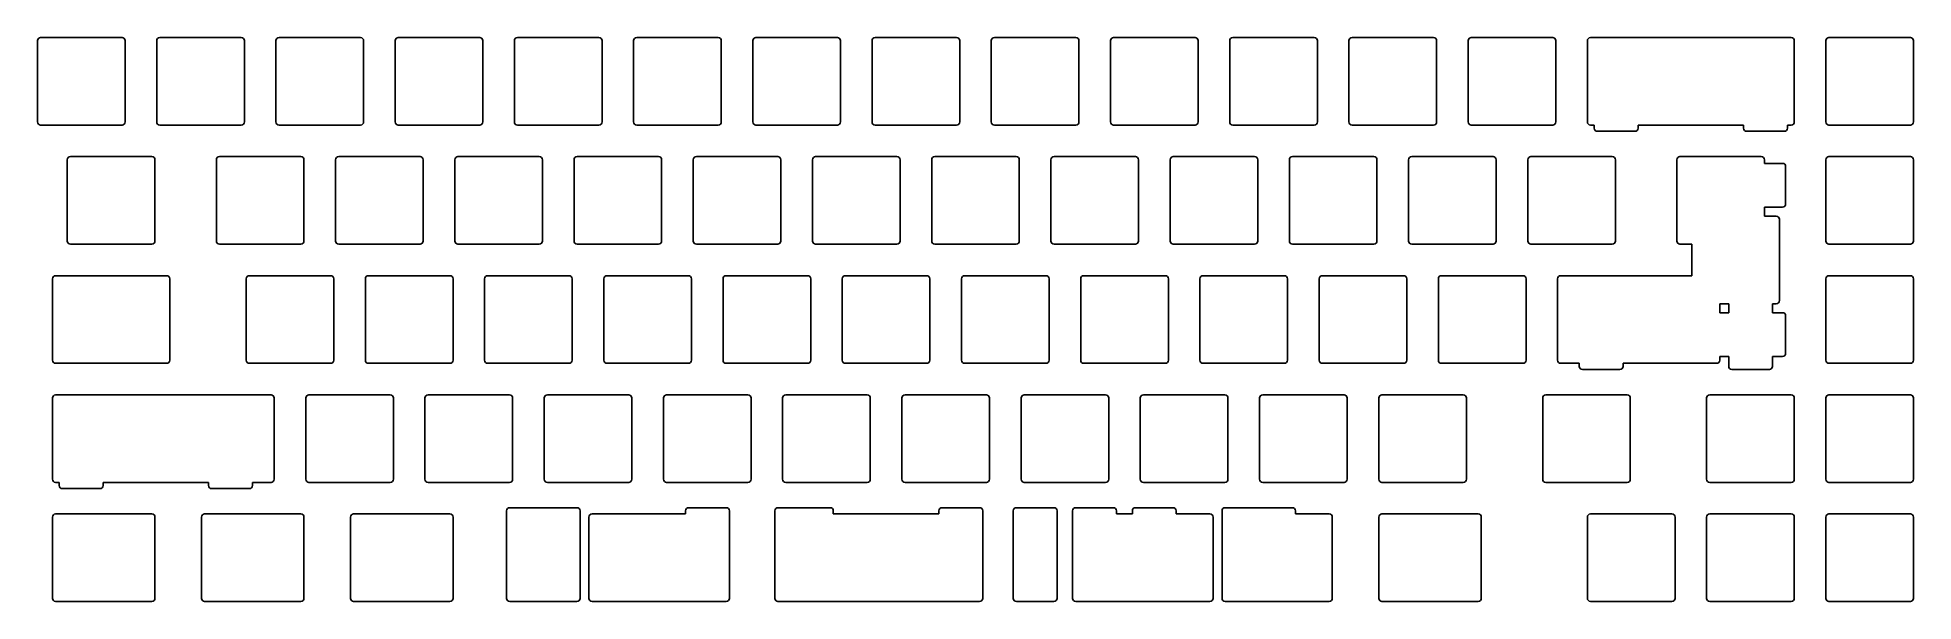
# Model space of a CAD drawing. Header units: millimetres. Extents: x 50 to 350, y -117 to -26.
import ezdxf

# ---------------------------------------------------------------- set-up
doc = ezdxf.new("R2010")
doc.units = ezdxf.units.MM

msp = doc.modelspace()

# ---------------------------------------------------------------- linework, layer by layer
for p, q in [((50.15, -26.8375), (50.15, -39.8375)), ((63.65, -26.3375), (50.65, -26.3375)), ((64.15, -39.8375), (64.15, -26.8375)), ((69.2, -26.8375), (69.2, -39.8375)), ((82.7, -26.3375), (69.7, -26.3375)), ((83.2, -39.8375), (83.2, -26.8375)), ((88.25, -26.8375), (88.25, -39.8375)), ((101.75, -26.3375), (88.75, -26.3375)), ((102.25, -39.8375), (102.25, -26.8375)), ((107.3, -26.8375), (107.3, -39.8375)), ((120.8, -26.3375), (107.8, -26.3375)), ((121.3, -39.8375), (121.3, -26.8375)), ((126.35, -26.8375), (126.35, -39.8375)), ((139.85, -26.3375), (126.85, -26.3375)), ((140.35, -39.8375), (140.35, -26.8375)), ((145.4, -26.8375), (145.4, -39.8375)), ((158.9, -26.3375), (145.9, -26.3375)), ((159.4, -39.8375), (159.4, -26.8375)), ((164.45, -26.8375), (164.45, -39.8375)), ((177.95, -26.3375), (164.95, -26.3375)), ((178.45, -39.8375), (178.45, -26.8375)), ((183.5, -26.8375), (183.5, -39.8375)), ((197, -26.3375), (184, -26.3375)), ((197.5, -39.8375), (197.5, -26.8375)), ((202.55, -26.8375), (202.55, -39.8375)), ((216.05, -26.3375), (203.05, -26.3375)), ((216.55, -39.8375), (216.55, -26.8375)), ((221.6, -26.8375), (221.6, -39.8375)), ((235.1, -26.3375), (222.1, -26.3375)), ((235.6, -39.8375), (235.6, -26.8375)), ((240.65, -26.8375), (240.65, -39.8375)), ((254.15, -26.3375), (241.15, -26.3375)), ((254.65, -39.8375), (254.65, -26.8375)), ((259.7, -26.8375), (259.7, -39.8375)), ((273.2, -26.3375), (260.2, -26.3375)), ((273.7, -39.8375), (273.7, -26.8375)), ((278.75, -26.8375), (278.75, -39.8375)), ((292.25, -26.3375), (279.25, -26.3375)), ((292.75, -39.8375), (292.75, -26.8375)), ((297.8, -26.8375), (297.8, -39.8375)), ((299.387, -26.3375), (298.3, -26.3375)), ((305.387, -26.3375), (299.387, -26.3375)), ((307.825, -26.3375), (305.387, -26.3375)), ((311.3, -26.3375), (307.825, -26.3375)), ((317.35, -26.3375), (311.3, -26.3375)), ((320.825, -26.3375), (317.35, -26.3375)), ((323.263, -26.3375), (320.825, -26.3375)), ((329.263, -26.3375), (323.263, -26.3375)), ((330.35, -26.3375), (329.263, -26.3375)), ((330.85, -39.8375), (330.85, -26.8375)), ((335.9, -26.8375), (335.9, -39.8375)), ((349.4, -26.3375), (336.4, -26.3375)), ((349.9, -39.8375), (349.9, -26.8375)), ((50.65, -40.3375), (63.65, -40.3375)), ((69.7, -40.3375), (82.7, -40.3375)), ((88.75, -40.3375), (101.75, -40.3375)), ((107.8, -40.3375), (120.8, -40.3375)), ((126.85, -40.3375), (139.85, -40.3375)), ((145.9, -40.3375), (158.9, -40.3375)), ((164.95, -40.3375), (177.95, -40.3375)), ((184, -40.3375), (197, -40.3375)), ((203.05, -40.3375), (216.05, -40.3375)), ((222.1, -40.3375), (235.1, -40.3375)), ((241.15, -40.3375), (254.15, -40.3375)), ((260.2, -40.3375), (273.2, -40.3375)), ((279.25, -40.3375), (292.25, -40.3375)), ((298.3, -40.3375), (298.887, -40.3375)), ((298.887, -40.3375), (298.887, -40.8375)), ((299.387, -41.3375), (305.387, -41.3375)), ((305.887, -40.3375), (307.825, -40.3375)), ((305.887, -40.8375), (305.887, -40.3375)), ((307.825, -40.3375), (311.3, -40.3375)), ((311.3, -40.3375), (317.35, -40.3375)), ((317.35, -40.3375), (320.825, -40.3375)), ((320.825, -40.3375), (322.763, -40.3375)), ((322.763, -40.3375), (322.763, -40.8375)), ((323.263, -41.3375), (329.263, -41.3375)), ((329.763, -40.8375), (329.763, -40.3375)), ((329.763, -40.3375), (330.35, -40.3375)), ((336.4, -40.3375), (349.4, -40.3375)), ((54.9125, -45.8875), (54.9125, -58.8875)), ((68.4125, -45.3875), (55.4125, -45.3875)), ((68.9125, -58.8875), (68.9125, -45.8875)), ((78.725, -45.8875), (78.725, -58.8875)), ((92.225, -45.3875), (79.225, -45.3875)), ((92.725, -58.8875), (92.725, -45.8875)), ((97.775, -45.8875), (97.775, -58.8875)), ((111.275, -45.3875), (98.275, -45.3875)), ((111.775, -58.8875), (111.775, -45.8875)), ((116.825, -45.8875), (116.825, -58.8875)), ((130.325, -45.3875), (117.325, -45.3875)), ((130.825, -58.8875), (130.825, -45.8875)), ((135.875, -45.8875), (135.875, -58.8875)), ((149.375, -45.3875), (136.375, -45.3875)), ((149.875, -58.8875), (149.875, -45.8875)), ((154.925, -45.8875), (154.925, -58.8875)), ((168.425, -45.3875), (155.425, -45.3875)), ((168.925, -58.8875), (168.925, -45.8875)), ((173.975, -45.8875), (173.975, -58.8875)), ((187.475, -45.3875), (174.475, -45.3875)), ((187.975, -58.8875), (187.975, -45.8875)), ((193.025, -45.8875), (193.025, -58.8875)), ((206.525, -45.3875), (193.525, -45.3875)), ((207.025, -58.8875), (207.025, -45.8875)), ((212.075, -45.8875), (212.075, -58.8875)), ((225.575, -45.3875), (212.575, -45.3875)), ((226.075, -58.8875), (226.075, -45.8875)), ((231.125, -45.8875), (231.125, -58.8875)), ((244.625, -45.3875), (231.625, -45.3875)), ((245.125, -58.8875), (245.125, -45.8875)), ((250.175, -45.8875), (250.175, -58.8875)), ((263.675, -45.3875), (250.675, -45.3875)), ((264.175, -58.8875), (264.175, -45.8875)), ((269.225, -45.8875), (269.225, -58.8875)), ((282.725, -45.3875), (269.725, -45.3875)), ((283.225, -58.8875), (283.225, -45.8875)), ((288.275, -45.8875), (288.275, -58.8875)), ((301.775, -45.3875), (288.775, -45.3875)), ((302.275, -58.8875), (302.275, -45.8875)), ((312.0875, -45.8875), (312.0875, -58.8875)), ((325.5875, -45.3875), (312.5875, -45.3875)), ((326.0875, -46.4745), (326.0875, -45.8875)), ((328.96875, -46.4745), (326.0875, -46.4745)), ((329.46875, -52.9745), (329.46875, -46.9745)), ((335.9, -45.8875), (335.9, -58.8875)), ((349.4, -45.3875), (336.4, -45.3875)), ((349.9, -58.8875), (349.9, -45.8875)), ((326.0875, -54.9125), (326.0875, -53.4745)), ((326.0875, -53.4745), (328.96875, -53.4745)), ((327.96875, -54.9125), (326.0875, -54.9125)), ((328.46875, -68.4125), (328.46875, -55.4125)), ((55.4125, -59.3875), (68.4125, -59.3875)), ((79.225, -59.3875), (92.225, -59.3875)), ((98.275, -59.3875), (111.275, -59.3875)), ((117.325, -59.3875), (130.325, -59.3875)), ((136.375, -59.3875), (149.375, -59.3875)), ((155.425, -59.3875), (168.425, -59.3875)), ((174.475, -59.3875), (187.475, -59.3875)), ((193.525, -59.3875), (206.525, -59.3875)), ((212.575, -59.3875), (225.575, -59.3875)), ((231.625, -59.3875), (244.625, -59.3875)), ((250.675, -59.3875), (263.675, -59.3875)), ((269.725, -59.3875), (282.725, -59.3875)), ((288.775, -59.3875), (301.775, -59.3875)), ((312.5875, -59.3875), (314.46875, -59.3875)), ((314.46875, -59.3875), (314.46875, -64.4375)), ((336.4, -59.3875), (349.4, -59.3875)), ((52.53125, -64.9375), (52.53125, -77.9375)), ((57.79375, -64.4375), (53.03125, -64.4375)), ((66.03125, -64.4375), (57.79375, -64.4375)), ((70.79375, -64.4375), (66.03125, -64.4375)), ((71.29375, -77.9375), (71.29375, -64.9375)), ((83.4875, -64.9375), (83.4875, -77.9375)), ((96.9875, -64.4375), (83.9875, -64.4375)), ((97.4875, -77.9375), (97.4875, -64.9375)), ((102.5375, -64.9375), (102.5375, -77.9375)), ((116.0375, -64.4375), (103.0375, -64.4375)), ((116.5375, -77.9375), (116.5375, -64.9375)), ((121.5875, -64.9375), (121.5875, -77.9375)), ((135.0875, -64.4375), (122.0875, -64.4375)), ((135.5875, -77.9375), (135.5875, -64.9375)), ((140.6375, -64.9375), (140.6375, -77.9375)), ((154.1375, -64.4375), (141.1375, -64.4375)), ((154.6375, -77.9375), (154.6375, -64.9375)), ((159.6875, -64.9375), (159.6875, -77.9375)), ((173.1875, -64.4375), (160.1875, -64.4375)), ((173.6875, -77.9375), (173.6875, -64.9375)), ((178.7375, -64.9375), (178.7375, -77.9375)), ((192.2375, -64.4375), (179.2375, -64.4375)), ((192.7375, -77.9375), (192.7375, -64.9375)), ((197.7875, -64.9375), (197.7875, -77.9375)), ((211.2875, -64.4375), (198.2875, -64.4375)), ((211.7875, -77.9375), (211.7875, -64.9375)), ((216.8375, -64.9375), (216.8375, -77.9375)), ((230.3375, -64.4375), (217.3375, -64.4375)), ((230.8375, -77.9375), (230.8375, -64.9375)), ((235.8875, -64.9375), (235.8875, -77.9375)), ((249.3875, -64.4375), (236.3875, -64.4375)), ((249.8875, -77.9375), (249.8875, -64.9375)), ((254.9375, -64.9375), (254.9375, -77.9375)), ((268.4375, -64.4375), (255.4375, -64.4375)), ((268.9375, -77.9375), (268.9375, -64.9375)), ((273.9875, -64.9375), (273.9875, -77.9375)), ((287.4875, -64.4375), (274.4875, -64.4375)), ((287.9875, -77.9375), (287.9875, -64.9375)), ((293.0375, -64.9375), (293.0375, -77.9375)), ((297.00575, -64.4375), (293.5375, -64.4375)), ((303.00575, -64.4375), (297.00575, -64.4375)), ((305.44375, -64.4375), (303.00575, -64.4375)), ((306.5375, -64.4375), (305.44375, -64.4375)), ((314.46875, -64.4375), (306.5375, -64.4375)), ((335.9, -64.9375), (335.9, -77.9375)), ((349.4, -64.4375), (336.4, -64.4375)), ((349.9, -77.9375), (349.9, -64.9375)), ((318.94375, -68.9125), (320.38175, -68.9125)), ((318.94375, -70.3505), (318.94375, -68.9125)), ((320.38175, -68.9125), (320.38175, -70.3505)), ((327.38175, -68.9125), (327.96875, -68.9125)), ((327.38175, -70.3505), (327.38175, -68.9125)), ((320.38175, -70.3505), (318.94375, -70.3505)), ((328.96875, -70.3505), (327.38175, -70.3505)), ((329.46875, -76.8505), (329.46875, -70.8505)), ((318.94375, -77.3505), (320.38175, -77.3505)), ((318.94375, -77.9375), (318.94375, -77.3505)), ((320.38175, -77.3505), (320.38175, -78.9375)), ((327.38175, -77.3505), (328.96875, -77.3505)), ((327.38175, -78.9375), (327.38175, -77.3505)), ((53.03125, -78.4375), (57.79375, -78.4375)), ((57.79375, -78.4375), (66.03125, -78.4375)), ((66.03125, -78.4375), (70.79375, -78.4375)), ((83.9875, -78.4375), (96.9875, -78.4375)), ((103.0375, -78.4375), (116.0375, -78.4375)), ((122.0875, -78.4375), (135.0875, -78.4375)), ((141.1375, -78.4375), (154.1375, -78.4375)), ((160.1875, -78.4375), (173.1875, -78.4375)), ((179.2375, -78.4375), (192.2375, -78.4375)), ((198.2875, -78.4375), (211.2875, -78.4375)), ((217.3375, -78.4375), (230.3375, -78.4375)), ((236.3875, -78.4375), (249.3875, -78.4375)), ((255.4375, -78.4375), (268.4375, -78.4375)), ((274.4875, -78.4375), (287.4875, -78.4375)), ((293.5375, -78.4375), (296.50575, -78.4375)), ((296.50575, -78.4375), (296.50575, -78.9375)), ((297.00575, -79.4375), (303.00575, -79.4375)), ((303.50575, -78.9375), (303.50575, -78.4375)), ((303.50575, -78.4375), (305.44375, -78.4375)), ((305.44375, -78.4375), (306.5375, -78.4375)), ((306.5375, -78.4375), (318.44375, -78.4375)), ((320.88175, -79.4375), (326.88175, -79.4375)), ((336.4, -78.4375), (349.4, -78.4375)), ((54.11825, -83.4875), (53.03125, -83.4875)), ((60.11825, -83.4875), (54.11825, -83.4875)), ((62.55625, -83.4875), (60.11825, -83.4875)), ((66.03125, -83.4875), (62.55625, -83.4875)), ((74.4625, -83.4875), (66.03125, -83.4875)), ((75.55625, -83.4875), (74.4625, -83.4875)), ((77.99425, -83.4875), (75.55625, -83.4875)), ((83.99425, -83.4875), (77.99425, -83.4875)), ((87.4625, -83.4875), (83.99425, -83.4875)), ((106.5125, -83.4875), (93.5125, -83.4875)), ((125.5625, -83.4875), (112.5625, -83.4875)), ((144.6125, -83.4875), (131.6125, -83.4875)), ((163.6625, -83.4875), (150.6625, -83.4875)), ((182.7125, -83.4875), (169.7125, -83.4875)), ((201.7625, -83.4875), (188.7625, -83.4875)), ((220.8125, -83.4875), (207.8125, -83.4875)), ((239.8625, -83.4875), (226.8625, -83.4875)), ((258.9125, -83.4875), (245.9125, -83.4875)), ((277.9625, -83.4875), (264.9625, -83.4875)), ((304.15625, -83.4875), (291.15625, -83.4875)), ((330.35, -83.4875), (317.35, -83.4875)), ((349.4, -83.4875), (336.4, -83.4875)), ((52.53125, -83.9875), (52.53125, -96.9875)), ((87.9625, -96.9875), (87.9625, -83.9875)), ((93.0125, -83.9875), (93.0125, -96.9875)), ((107.0125, -96.9875), (107.0125, -83.9875)), ((112.0625, -83.9875), (112.0625, -96.9875)), ((126.0625, -96.9875), (126.0625, -83.9875)), ((131.1125, -83.9875), (131.1125, -96.9875)), ((145.1125, -96.9875), (145.1125, -83.9875)), ((150.1625, -83.9875), (150.1625, -96.9875)), ((164.1625, -96.9875), (164.1625, -83.9875)), ((169.2125, -83.9875), (169.2125, -96.9875)), ((183.2125, -96.9875), (183.2125, -83.9875)), ((188.2625, -83.9875), (188.2625, -96.9875)), ((202.2625, -96.9875), (202.2625, -83.9875)), ((207.3125, -83.9875), (207.3125, -96.9875)), ((221.3125, -96.9875), (221.3125, -83.9875)), ((226.3625, -83.9875), (226.3625, -96.9875)), ((240.3625, -96.9875), (240.3625, -83.9875)), ((245.4125, -83.9875), (245.4125, -96.9875)), ((259.4125, -96.9875), (259.4125, -83.9875)), ((264.4625, -83.9875), (264.4625, -96.9875)), ((278.4625, -96.9875), (278.4625, -83.9875)), ((290.65625, -83.9875), (290.65625, -96.9875)), ((304.65625, -96.9875), (304.65625, -83.9875)), ((316.85, -83.9875), (316.85, -96.9875)), ((330.85, -96.9875), (330.85, -83.9875)), ((335.9, -83.9875), (335.9, -96.9875)), ((349.9, -96.9875), (349.9, -83.9875)), ((53.03125, -97.4875), (53.61825, -97.4875)), ((53.61825, -97.4875), (53.61825, -97.9875)), ((54.11825, -98.4875), (60.11825, -98.4875)), ((60.61825, -97.4875), (62.55625, -97.4875)), ((60.61825, -97.9875), (60.61825, -97.4875)), ((62.55625, -97.4875), (66.03125, -97.4875)), ((66.03125, -97.4875), (74.4625, -97.4875)), ((74.4625, -97.4875), (75.55625, -97.4875)), ((75.55625, -97.4875), (77.49425, -97.4875)), ((77.49425, -97.4875), (77.49425, -97.9875)), ((77.99425, -98.4875), (83.99425, -98.4875)), ((84.49425, -97.9875), (84.49425, -97.4875)), ((84.49425, -97.4875), (87.4625, -97.4875)), ((93.5125, -97.4875), (106.5125, -97.4875)), ((112.5625, -97.4875), (125.5625, -97.4875)), ((131.6125, -97.4875), (144.6125, -97.4875)), ((150.6625, -97.4875), (163.6625, -97.4875)), ((169.7125, -97.4875), (182.7125, -97.4875)), ((188.7625, -97.4875), (201.7625, -97.4875)), ((207.8125, -97.4875), (220.8125, -97.4875)), ((226.8625, -97.4875), (239.8625, -97.4875)), ((245.9125, -97.4875), (258.9125, -97.4875)), ((264.9625, -97.4875), (277.9625, -97.4875)), ((291.15625, -97.4875), (304.15625, -97.4875)), ((317.35, -97.4875), (330.35, -97.4875)), ((336.4, -97.4875), (349.4, -97.4875)), ((130.31825, -101.5375), (125.59375, -101.5375)), ((130.35, -101.5375), (130.31825, -101.5375)), ((131.59375, -101.5375), (130.35, -101.5375)), ((136.31825, -101.5375), (131.59375, -101.5375)), ((136.35, -101.5375), (136.31825, -101.5375)), ((160.19425, -101.5375), (154.19425, -101.5375)), ((170.7995, -101.5375), (168.45, -101.5375)), ((174.45, -101.5375), (170.7995, -101.5375)), ((176.7995, -101.5375), (174.45, -101.5375)), ((200.6755, -101.5375), (194.6755, -101.5375)), ((212.55, -101.5375), (206.55, -101.5375)), ((222.04325, -101.5375), (216.04325, -101.5375)), ((231.59375, -101.5375), (225.59375, -101.5375)), ((244.65, -101.5375), (239.91925, -101.5375)), ((245.91925, -101.5375), (244.65, -101.5375)), ((250.65, -101.5375), (245.91925, -101.5375)), ((52.53125, -103.0375), (52.53125, -116.0375)), ((55.4125, -102.5375), (53.03125, -102.5375)), ((66.03125, -102.5375), (55.4125, -102.5375)), ((68.4125, -102.5375), (66.03125, -102.5375)), ((68.9125, -116.0375), (68.9125, -103.0375)), ((76.34375, -103.0375), (76.34375, -116.0375)), ((79.225, -102.5375), (76.84375, -102.5375)), ((89.84375, -102.5375), (79.225, -102.5375)), ((92.225, -102.5375), (89.84375, -102.5375)), ((92.725, -116.0375), (92.725, -103.0375)), ((100.15625, -103.0375), (100.15625, -116.0375)), ((103.0375, -102.5375), (100.65625, -102.5375)), ((113.65625, -102.5375), (103.0375, -102.5375)), ((116.0375, -102.5375), (113.65625, -102.5375)), ((116.5375, -116.0375), (116.5375, -103.0375)), ((125.09375, -102.0375), (125.09375, -116.0375)), ((136.85, -116.0375), (136.85, -102.0375)), ((138.25625, -103.0375), (138.25625, -116.0375)), ((145.9, -102.5375), (138.75625, -102.5375)), ((151.75625, -102.5375), (145.9, -102.5375)), ((153.69425, -102.5375), (151.75625, -102.5375)), ((153.69425, -102.0375), (153.69425, -102.5375)), ((160.69425, -116.0375), (160.69425, -102.0375)), ((167.95, -102.0375), (167.95, -116.0375)), ((177.2995, -102.5375), (177.2995, -102.0375)), ((179.2375, -102.5375), (177.2995, -102.5375)), ((184, -102.5375), (179.2375, -102.5375)), ((185.09375, -102.5375), (184, -102.5375)), ((192.2375, -102.5375), (185.09375, -102.5375)), ((194.1755, -102.5375), (192.2375, -102.5375)), ((194.1755, -102.0375), (194.1755, -102.5375)), ((201.1755, -116.0375), (201.1755, -102.0375)), ((206.05, -102.0375), (206.05, -116.0375)), ((213.05, -116.0375), (213.05, -102.0375)), ((215.54325, -102.0375), (215.54325, -116.0375)), ((222.54325, -102.5375), (222.54325, -102.0375)), ((224.48125, -102.5375), (222.54325, -102.5375)), ((225.09375, -102.5375), (224.48125, -102.5375)), ((225.09375, -102.0375), (225.09375, -102.5375)), ((232.09375, -102.5375), (232.09375, -102.0375)), ((235.1, -102.5375), (232.09375, -102.5375)), ((237.48125, -102.5375), (235.1, -102.5375)), ((237.98125, -116.0375), (237.98125, -103.0375)), ((239.41925, -102.0375), (239.41925, -116.0375)), ((251.15, -102.5375), (251.15, -102.0375)), ((256.53125, -102.5375), (251.15, -102.5375)), ((257.03125, -116.0375), (257.03125, -103.0375)), ((264.4625, -103.0375), (264.4625, -116.0375)), ((267.34375, -102.5375), (264.9625, -102.5375)), ((277.9625, -102.5375), (267.34375, -102.5375)), ((280.34375, -102.5375), (277.9625, -102.5375)), ((280.84375, -116.0375), (280.84375, -103.0375)), ((297.8, -103.0375), (297.8, -116.0375)), ((311.3, -102.5375), (298.3, -102.5375)), ((311.8, -116.0375), (311.8, -103.0375)), ((316.85, -103.0375), (316.85, -116.0375)), ((330.35, -102.5375), (317.35, -102.5375)), ((330.85, -116.0375), (330.85, -103.0375)), ((335.9, -103.0375), (335.9, -116.0375)), ((349.4, -102.5375), (336.4, -102.5375)), ((349.9, -116.0375), (349.9, -103.0375)), ((53.03125, -116.5375), (55.4125, -116.5375)), ((55.4125, -116.5375), (66.03125, -116.5375)), ((66.03125, -116.5375), (68.4125, -116.5375)), ((76.84375, -116.5375), (79.225, -116.5375)), ((79.225, -116.5375), (89.84375, -116.5375)), ((89.84375, -116.5375), (92.225, -116.5375)), ((100.65625, -116.5375), (103.0375, -116.5375)), ((103.0375, -116.5375), (113.65625, -116.5375)), ((113.65625, -116.5375), (116.0375, -116.5375)), ((125.59375, -116.5375), (130.31825, -116.5375)), ((130.31825, -116.5375), (130.35, -116.5375)), ((130.35, -116.5375), (131.59375, -116.5375)), ((131.59375, -116.5375), (136.31825, -116.5375)), ((136.31825, -116.5375), (136.35, -116.5375)), ((138.75625, -116.5375), (145.9, -116.5375)), ((145.9, -116.5375), (151.75625, -116.5375)), ((151.75625, -116.5375), (154.19425, -116.5375)), ((154.19425, -116.5375), (158.9, -116.5375)), ((158.9, -116.5375), (160.19425, -116.5375)), ((168.45, -116.5375), (170.7995, -116.5375)), ((170.7995, -116.5375), (172.09375, -116.5375)), ((172.09375, -116.5375), (174.45, -116.5375)), ((174.45, -116.5375), (176.7995, -116.5375)), ((176.7995, -116.5375), (179.2375, -116.5375)), ((179.2375, -116.5375), (184, -116.5375)), ((184, -116.5375), (185.09375, -116.5375)), ((185.09375, -116.5375), (192.2375, -116.5375)), ((192.2375, -116.5375), (194.6755, -116.5375)), ((194.6755, -116.5375), (197, -116.5375)), ((197, -116.5375), (200.6755, -116.5375)), ((206.55, -116.5375), (212.55, -116.5375)), ((216.04325, -116.5375), (222.04325, -116.5375)), ((222.1, -116.5375), (224.48125, -116.5375)), ((224.48125, -116.5375), (225.59375, -116.5375)), ((225.59375, -116.5375), (231.59375, -116.5375)), ((231.59375, -116.5375), (235.1, -116.5375)), ((235.1, -116.5375), (237.48125, -116.5375)), ((239.91925, -116.5375), (243.53125, -116.5375)), ((243.53125, -116.5375), (244.65, -116.5375)), ((244.65, -116.5375), (245.91925, -116.5375)), ((245.91925, -116.5375), (250.65, -116.5375)), ((250.65, -116.5375), (256.53125, -116.5375)), ((264.9625, -116.5375), (267.34375, -116.5375)), ((267.34375, -116.5375), (277.9625, -116.5375)), ((277.9625, -116.5375), (280.34375, -116.5375)), ((298.3, -116.5375), (311.3, -116.5375)), ((317.35, -116.5375), (330.35, -116.5375)), ((336.4, -116.5375), (349.4, -116.5375))]:
    msp.add_line(p, q)
for centre, start, end in [((50.65, -26.8375), 90, 180), ((63.65, -26.8375), 0, 90), ((69.7, -26.8375), 90, 180), ((82.7, -26.8375), 0, 90), ((88.75, -26.8375), 90, 180), ((101.75, -26.8375), 0, 90), ((107.8, -26.8375), 90, 180), ((120.8, -26.8375), 0, 90), ((126.85, -26.8375), 90, 180), ((139.85, -26.8375), 0, 90), ((145.9, -26.8375), 90, 180), ((158.9, -26.8375), 0, 90), ((164.95, -26.8375), 90, 180), ((177.95, -26.8375), 0, 90), ((184, -26.8375), 90, 180), ((197, -26.8375), 0, 90), ((203.05, -26.8375), 90, 180), ((216.05, -26.8375), 0, 90), ((222.1, -26.8375), 90, 180), ((235.1, -26.8375), 0, 90), ((241.15, -26.8375), 90, 180), ((254.15, -26.8375), 0, 90), ((260.2, -26.8375), 90, 180), ((273.2, -26.8375), 0, 90), ((279.25, -26.8375), 90, 180), ((292.25, -26.8375), 0, 90), ((298.3, -26.8375), 90, 180), ((330.35, -26.8375), 0, 90), ((336.4, -26.8375), 90, 180), ((349.4, -26.8375), 0, 90), ((50.65, -39.8375), 180, 270), ((63.65, -39.8375), 270, 0), ((69.7, -39.8375), 180, 270), ((82.7, -39.8375), 270, 0), ((88.75, -39.8375), 180, 270), ((101.75, -39.8375), 270, 0), ((107.8, -39.8375), 180, 270), ((120.8, -39.8375), 270, 0), ((126.85, -39.8375), 180, 270), ((139.85, -39.8375), 270, 0), ((145.9, -39.8375), 180, 270), ((158.9, -39.8375), 270, 0), ((164.95, -39.8375), 180, 270), ((177.95, -39.8375), 270, 0), ((184, -39.8375), 180, 270), ((197, -39.8375), 270, 0), ((203.05, -39.8375), 180, 270), ((216.05, -39.8375), 270, 0), ((222.1, -39.8375), 180, 270), ((235.1, -39.8375), 270, 0), ((241.15, -39.8375), 180, 270), ((254.15, -39.8375), 270, 0), ((260.2, -39.8375), 180, 270), ((273.2, -39.8375), 270, 0), ((279.25, -39.8375), 180, 270), ((292.25, -39.8375), 270, 0), ((298.3, -39.8375), 180, 270), ((299.387, -40.8375), 180, 270), ((305.387, -40.8375), 270, 0), ((323.263, -40.8375), 180, 270), ((329.263, -40.8375), 270, 0), ((330.35, -39.8375), 270, 0), ((336.4, -39.8375), 180, 270), ((349.4, -39.8375), 270, 0), ((55.4125, -45.8875), 90, 180), ((68.4125, -45.8875), 0, 90), ((79.225, -45.8875), 90, 180), ((92.225, -45.8875), 0, 90), ((98.275, -45.8875), 90, 180), ((111.275, -45.8875), 0, 90), ((117.325, -45.8875), 90, 180), ((130.325, -45.8875), 0, 90), ((136.375, -45.8875), 90, 180), ((149.375, -45.8875), 0, 90), ((155.425, -45.8875), 90, 180), ((168.425, -45.8875), 0, 90), ((174.475, -45.8875), 90, 180), ((187.475, -45.8875), 0, 90), ((193.525, -45.8875), 90, 180), ((206.525, -45.8875), 0, 90), ((212.575, -45.8875), 90, 180), ((225.575, -45.8875), 0, 90), ((231.625, -45.8875), 90, 180), ((244.625, -45.8875), 0, 90), ((250.675, -45.8875), 90, 180), ((263.675, -45.8875), 0, 90), ((269.725, -45.8875), 90, 180), ((282.725, -45.8875), 0, 90), ((288.775, -45.8875), 90, 180), ((301.775, -45.8875), 0, 90), ((312.5875, -45.8875), 90, 180), ((325.5875, -45.8875), 0, 90), ((328.96875, -46.9745), 0, 90), ((336.4, -45.8875), 90, 180), ((349.4, -45.8875), 0, 90), ((328.96875, -52.9745), 270, 0), ((327.96875, -55.4125), 0, 90), ((55.4125, -58.8875), 180, 270), ((68.4125, -58.8875), 270, 0), ((79.225, -58.8875), 180, 270), ((92.225, -58.8875), 270, 0), ((98.275, -58.8875), 180, 270), ((111.275, -58.8875), 270, 0), ((117.325, -58.8875), 180, 270), ((130.325, -58.8875), 270, 0), ((136.375, -58.8875), 180, 270), ((149.375, -58.8875), 270, 0), ((155.425, -58.8875), 180, 270), ((168.425, -58.8875), 270, 0), ((174.475, -58.8875), 180, 270), ((187.475, -58.8875), 270, 0), ((193.525, -58.8875), 180, 270), ((206.525, -58.8875), 270, 0), ((212.575, -58.8875), 180, 270), ((225.575, -58.8875), 270, 0), ((231.625, -58.8875), 180, 270), ((244.625, -58.8875), 270, 0), ((250.675, -58.8875), 180, 270), ((263.675, -58.8875), 270, 0), ((269.725, -58.8875), 180, 270), ((282.725, -58.8875), 270, 0), ((288.775, -58.8875), 180, 270), ((301.775, -58.8875), 270, 0), ((312.5875, -58.8875), 180, 270), ((336.4, -58.8875), 180, 270), ((349.4, -58.8875), 270, 0), ((53.03125, -64.9375), 90, 180), ((70.79375, -64.9375), 0, 90), ((83.9875, -64.9375), 90, 180), ((96.9875, -64.9375), 0, 90), ((103.0375, -64.9375), 90, 180), ((116.0375, -64.9375), 0, 90), ((122.0875, -64.9375), 90, 180), ((135.0875, -64.9375), 0, 90), ((141.1375, -64.9375), 90, 180), ((154.1375, -64.9375), 0, 90), ((160.1875, -64.9375), 90, 180), ((173.1875, -64.9375), 0, 90), ((179.2375, -64.9375), 90, 180), ((192.2375, -64.9375), 0, 90), ((198.2875, -64.9375), 90, 180), ((211.2875, -64.9375), 0, 90), ((217.3375, -64.9375), 90, 180), ((230.3375, -64.9375), 0, 90), ((236.3875, -64.9375), 90, 180), ((249.3875, -64.9375), 0, 90), ((255.4375, -64.9375), 90, 180), ((268.4375, -64.9375), 0, 90), ((274.4875, -64.9375), 90, 180), ((287.4875, -64.9375), 0, 90), ((293.5375, -64.9375), 90, 180), ((336.4, -64.9375), 90, 180), ((349.4, -64.9375), 0, 90), ((327.96875, -68.4125), 270, 0), ((328.96875, -70.8505), 0, 90), ((328.96875, -76.8505), 270, 0), ((53.03125, -77.9375), 180, 270), ((70.79375, -77.9375), 270, 0), ((83.9875, -77.9375), 180, 270), ((96.9875, -77.9375), 270, 0), ((103.0375, -77.9375), 180, 270), ((116.0375, -77.9375), 270, 0), ((122.0875, -77.9375), 180, 270), ((135.0875, -77.9375), 270, 0), ((141.1375, -77.9375), 180, 270), ((154.1375, -77.9375), 270, 0), ((160.1875, -77.9375), 180, 270), ((173.1875, -77.9375), 270, 0), ((179.2375, -77.9375), 180, 270), ((192.2375, -77.9375), 270, 0), ((198.2875, -77.9375), 180, 270), ((211.2875, -77.9375), 270, 0), ((217.3375, -77.9375), 180, 270), ((230.3375, -77.9375), 270, 0), ((236.3875, -77.9375), 180, 270), ((249.3875, -77.9375), 270, 0), ((255.4375, -77.9375), 180, 270), ((268.4375, -77.9375), 270, 0), ((274.4875, -77.9375), 180, 270), ((287.4875, -77.9375), 270, 0), ((293.5375, -77.9375), 180, 270), ((297.00575, -78.9375), 180, 270), ((303.00575, -78.9375), 270, 0), ((318.44375, -77.9375), 270, 0), ((320.88175, -78.9375), 180, 270), ((326.88175, -78.9375), 270, 0), ((336.4, -77.9375), 180, 270), ((349.4, -77.9375), 270, 0), ((53.03125, -83.9875), 90, 180), ((87.4625, -83.9875), 0, 90), ((93.5125, -83.9875), 90, 180), ((106.5125, -83.9875), 0, 90), ((112.5625, -83.9875), 90, 180), ((125.5625, -83.9875), 0, 90), ((131.6125, -83.9875), 90, 180), ((144.6125, -83.9875), 0, 90), ((150.6625, -83.9875), 90, 180), ((163.6625, -83.9875), 0, 90), ((169.7125, -83.9875), 90, 180), ((182.7125, -83.9875), 0, 90), ((188.7625, -83.9875), 90, 180), ((201.7625, -83.9875), 0, 90), ((207.8125, -83.9875), 90, 180), ((220.8125, -83.9875), 0, 90), ((226.8625, -83.9875), 90, 180), ((239.8625, -83.9875), 0, 90), ((245.9125, -83.9875), 90, 180), ((258.9125, -83.9875), 0, 90), ((264.9625, -83.9875), 90, 180), ((277.9625, -83.9875), 0, 90), ((291.15625, -83.9875), 90, 180), ((304.15625, -83.9875), 0, 90), ((317.35, -83.9875), 90, 180), ((330.35, -83.9875), 0, 90), ((336.4, -83.9875), 90, 180), ((349.4, -83.9875), 0, 90), ((53.03125, -96.9875), 180, 270), ((54.11825, -97.9875), 180, 270), ((60.11825, -97.9875), 270, 0), ((77.99425, -97.9875), 180, 270), ((83.99425, -97.9875), 270, 0), ((87.4625, -96.9875), 270, 0), ((93.5125, -96.9875), 180, 270), ((106.5125, -96.9875), 270, 0), ((112.5625, -96.9875), 180, 270), ((125.5625, -96.9875), 270, 0), ((131.6125, -96.9875), 180, 270), ((144.6125, -96.9875), 270, 0), ((150.6625, -96.9875), 180, 270), ((163.6625, -96.9875), 270, 0), ((169.7125, -96.9875), 180, 270), ((182.7125, -96.9875), 270, 0), ((188.7625, -96.9875), 180, 270), ((201.7625, -96.9875), 270, 0), ((207.8125, -96.9875), 180, 270), ((220.8125, -96.9875), 270, 0), ((226.8625, -96.9875), 180, 270), ((239.8625, -96.9875), 270, 0), ((245.9125, -96.9875), 180, 270), ((258.9125, -96.9875), 270, 0), ((264.9625, -96.9875), 180, 270), ((277.9625, -96.9875), 270, 0), ((291.15625, -96.9875), 180, 270), ((304.15625, -96.9875), 270, 0), ((317.35, -96.9875), 180, 270), ((330.35, -96.9875), 270, 0), ((336.4, -96.9875), 180, 270), ((349.4, -96.9875), 270, 0), ((125.59375, -102.0375), 90, 180), ((136.35, -102.0375), 0, 90), ((154.19425, -102.0375), 90, 180), ((160.19425, -102.0375), 0, 90), ((168.45, -102.0375), 90, 180), ((176.7995, -102.0375), 0, 90), ((194.6755, -102.0375), 90, 180), ((200.6755, -102.0375), 0, 90), ((206.55, -102.0375), 90, 180), ((212.55, -102.0375), 0, 90), ((216.04325, -102.0375), 90, 180), ((222.04325, -102.0375), 0, 90), ((225.59375, -102.0375), 90, 180), ((231.59375, -102.0375), 0, 90), ((239.91925, -102.0375), 90, 180), ((250.65, -102.0375), 0, 90), ((53.03125, -103.0375), 90, 180), ((68.4125, -103.0375), 0, 90), ((76.84375, -103.0375), 90, 180), ((92.225, -103.0375), 0, 90), ((100.65625, -103.0375), 90, 180), ((116.0375, -103.0375), 0, 90), ((138.75625, -103.0375), 90, 180), ((237.48125, -103.0375), 0, 90), ((256.53125, -103.0375), 0, 90), ((264.9625, -103.0375), 90, 180), ((280.34375, -103.0375), 0, 90), ((298.3, -103.0375), 90, 180), ((311.3, -103.0375), 0, 90), ((317.35, -103.0375), 90, 180), ((330.35, -103.0375), 0, 90), ((336.4, -103.0375), 90, 180), ((349.4, -103.0375), 0, 90), ((53.03125, -116.0375), 180, 270), ((68.4125, -116.0375), 270, 0), ((76.84375, -116.0375), 180, 270), ((92.225, -116.0375), 270, 0), ((100.65625, -116.0375), 180, 270), ((116.0375, -116.0375), 270, 0), ((125.59375, -116.0375), 180, 270), ((136.35, -116.0375), 270, 0), ((138.75625, -116.0375), 180, 270), ((160.19425, -116.0375), 270, 0), ((168.45, -116.0375), 180, 270), ((200.6755, -116.0375), 270, 0), ((206.55, -116.0375), 180, 270), ((212.55, -116.0375), 270, 0), ((216.04325, -116.0375), 180, 270), ((222.04325, -116.0375), 270, 273.253283), ((222.1, -116.0375), 266.746717, 270), ((237.48125, -116.0375), 270, 0), ((239.91925, -116.0375), 180, 270), ((256.53125, -116.0375), 270, 0), ((264.9625, -116.0375), 180, 270), ((280.34375, -116.0375), 270, 0), ((298.3, -116.0375), 180, 270), ((311.3, -116.0375), 270, 0), ((317.35, -116.0375), 180, 270), ((330.35, -116.0375), 270, 0), ((336.4, -116.0375), 180, 270), ((349.4, -116.0375), 270, 0)]:
    msp.add_arc(centre, 0.5, start, end)

doc.saveas('drawing.dxf')
